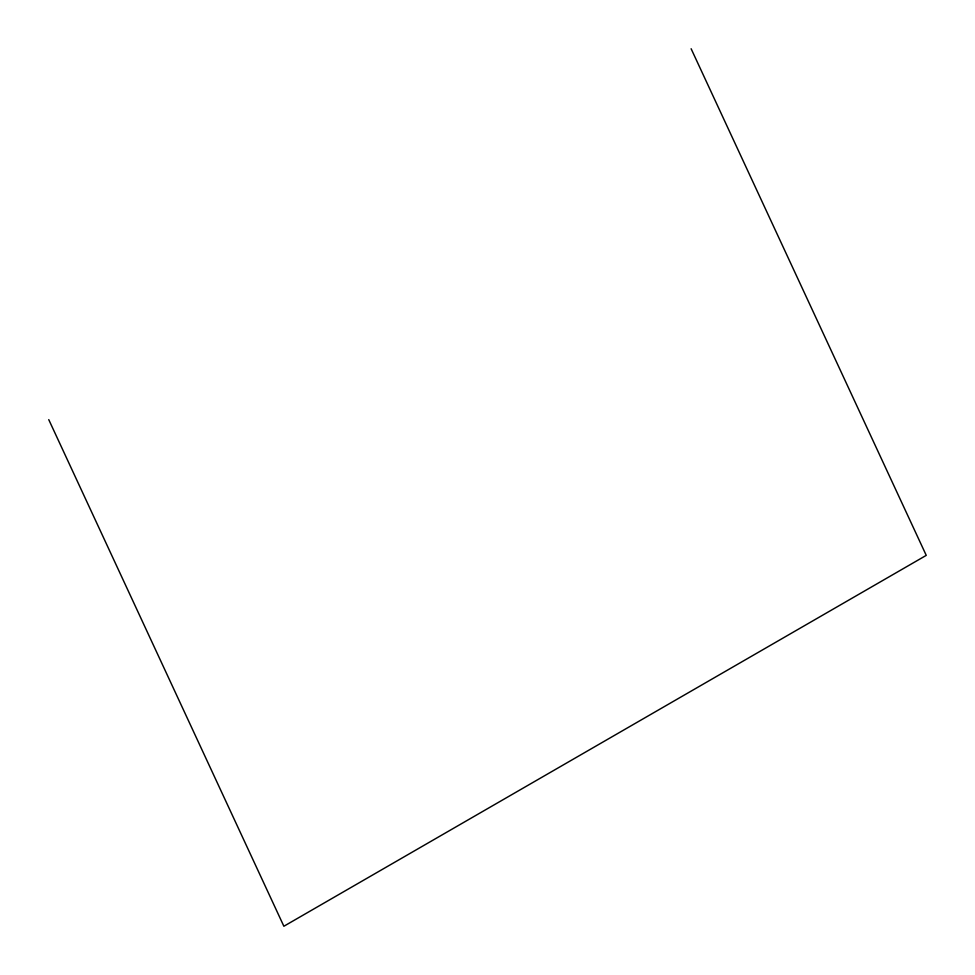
<?xml version="1.0" encoding="UTF-8"?>
<svg xmlns="http://www.w3.org/2000/svg" width="975" height="975" viewBox="0 0 975 975"><rect width="100%" height="100%" fill="white"/><g stroke="black" fill="none" stroke-linecap="round" stroke-linejoin="round"><path stroke-width="1.46" d="M691.129 48.75L926.25 555.372L283.871 926.25L48.75 419.628"/></g></svg>
